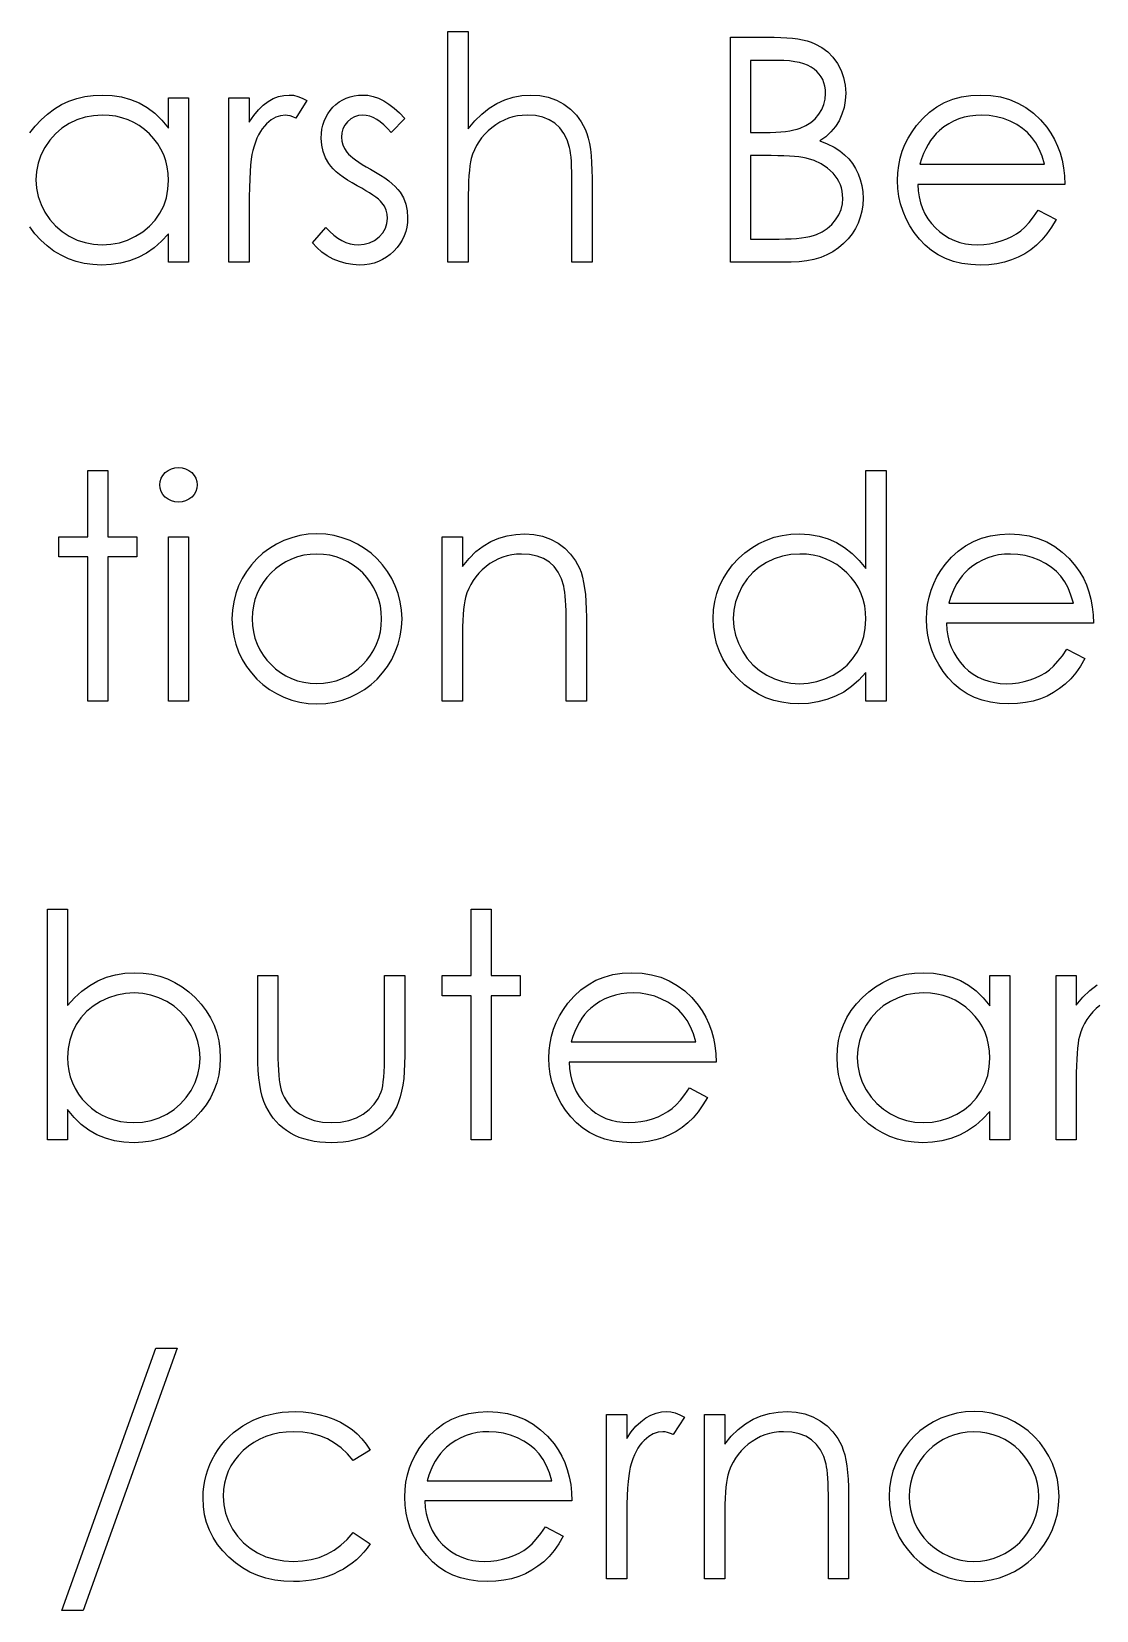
# Model space of a CAD drawing. Header units: millimetres. Extents: x -115 to 178, y -25 to 102.
# Drawn here: x -77.58 to -61, y 77.21 to 101.79 of the extents above; entities that cross this region are included whole.
import ezdxf

# ---------------------------------------------------------------- set-up
doc = ezdxf.new("R2010")
doc.units = ezdxf.units.MM

msp = doc.modelspace()

# ---------------------------------------------------------------- linework, layer by layer
at = {"color": 7, "linetype": 'Continuous', "flags": 128}
for points in [[(-71.098, 101.794), (-70.784, 101.794), (-70.784, 101.794), (-70.784, 100.278), (-70.784, 100.278), (-70.68, 100.403), (-70.571, 100.51), (-70.457, 100.601), (-70.338, 100.675), (-70.214, 100.732), (-70.084, 100.773), (-69.95, 100.798), (-69.811, 100.806), (-69.811, 100.806), (-69.669, 100.797), (-69.536, 100.771), (-69.411, 100.725), (-69.295, 100.662), (-69.189, 100.583), (-69.098, 100.493), (-69.023, 100.389), (-68.962, 100.274), (-68.936, 100.208), (-68.915, 100.134), (-68.896, 100.052), (-68.881, 99.961), (-68.87, 99.861), (-68.861, 99.753), (-68.856, 99.635), (-68.854, 99.51), (-68.854, 99.51), (-68.854, 98.204), (-68.854, 98.204), (-69.168, 98.204), (-69.168, 98.204), (-69.168, 99.407), (-69.168, 99.407), (-69.169, 99.511), (-69.17, 99.607), (-69.173, 99.693), (-69.177, 99.771), (-69.182, 99.839), (-69.189, 99.898), (-69.196, 99.948), (-69.205, 99.989), (-69.205, 99.989), (-69.243, 100.107), (-69.293, 100.209), (-69.356, 100.295), (-69.433, 100.366), (-69.522, 100.421), (-69.623, 100.461), (-69.738, 100.485), (-69.866, 100.492), (-69.866, 100.492), (-69.942, 100.489), (-70.015, 100.48), (-70.088, 100.465), (-70.157, 100.444), (-70.225, 100.416), (-70.29, 100.383), (-70.354, 100.343), (-70.416, 100.297), (-70.474, 100.247), (-70.526, 100.194), (-70.574, 100.138), (-70.617, 100.079), (-70.654, 100.018), (-70.686, 99.953), (-70.714, 99.885), (-70.735, 99.815), (-70.735, 99.815), (-70.747, 99.764), (-70.756, 99.703), (-70.765, 99.632), (-70.772, 99.551), (-70.777, 99.46), (-70.781, 99.359), (-70.783, 99.249), (-70.784, 99.129), (-70.784, 99.129), (-70.784, 98.204), (-70.784, 98.204), (-71.098, 98.204), (-71.098, 98.204), (-71.098, 101.794)], [(-66.7, 101.704), (-66.018, 101.704), (-66.018, 101.704), (-65.917, 101.702), (-65.823, 101.697), (-65.735, 101.69), (-65.653, 101.679), (-65.577, 101.665), (-65.506, 101.648), (-65.442, 101.627), (-65.384, 101.604), (-65.279, 101.547), (-65.185, 101.477), (-65.104, 101.393), (-65.034, 101.296), (-64.978, 101.19), (-64.938, 101.078), (-64.913, 100.96), (-64.906, 100.837), (-64.906, 100.837), (-64.912, 100.721), (-64.931, 100.611), (-64.964, 100.506), (-65.009, 100.406), (-65.066, 100.314), (-65.135, 100.231), (-65.217, 100.157), (-65.31, 100.092), (-65.31, 100.092), (-65.192, 100.044), (-65.087, 99.992), (-64.998, 99.936), (-64.923, 99.876), (-64.859, 99.811), (-64.802, 99.74), (-64.753, 99.661), (-64.712, 99.577), (-64.679, 99.488), (-64.655, 99.395), (-64.641, 99.298), (-64.636, 99.197), (-64.636, 99.197), (-64.641, 99.095), (-64.655, 98.997), (-64.679, 98.903), (-64.712, 98.813), (-64.755, 98.727), (-64.807, 98.644), (-64.869, 98.566), (-64.94, 98.492), (-65.019, 98.425), (-65.105, 98.366), (-65.197, 98.317), (-65.295, 98.276), (-65.4, 98.244), (-65.511, 98.222), (-65.629, 98.208), (-65.754, 98.204), (-65.754, 98.204), (-66.7, 98.204), (-66.7, 98.204), (-66.7, 101.704)], [(-66.386, 101.345), (-66.386, 100.223), (-66.386, 100.223), (-66.175, 100.223), (-66.175, 100.223), (-66.083, 100.224), (-65.996, 100.227), (-65.917, 100.233), (-65.842, 100.24), (-65.776, 100.25), (-65.715, 100.262), (-65.66, 100.275), (-65.612, 100.291), (-65.526, 100.33), (-65.45, 100.379), (-65.383, 100.437), (-65.326, 100.505), (-65.279, 100.58), (-65.246, 100.66), (-65.226, 100.743), (-65.22, 100.83), (-65.22, 100.83), (-65.222, 100.888), (-65.231, 100.944), (-65.245, 100.996), (-65.264, 101.045), (-65.289, 101.09), (-65.319, 101.132), (-65.356, 101.172), (-65.397, 101.207), (-65.445, 101.24), (-65.499, 101.268), (-65.559, 101.291), (-65.626, 101.31), (-65.7, 101.325), (-65.78, 101.336), (-65.867, 101.343), (-65.96, 101.345), (-65.96, 101.345), (-66.386, 101.345)], [(-77.607, 100.217), (-77.527, 100.321), (-77.435, 100.42), (-77.334, 100.51), (-77.227, 100.589), (-77.116, 100.656), (-77, 100.71), (-76.879, 100.752), (-76.752, 100.783), (-76.621, 100.8), (-76.485, 100.806), (-76.485, 100.806), (-76.329, 100.799), (-76.18, 100.776), (-76.039, 100.736), (-75.906, 100.682), (-75.781, 100.611), (-75.662, 100.522), (-75.553, 100.414), (-75.45, 100.288), (-75.45, 100.288), (-75.45, 100.761), (-75.45, 100.761), (-75.136, 100.761)], [(-74.508, 100.761), (-74.194, 100.761), (-74.194, 100.761), (-74.194, 100.385), (-74.194, 100.385), (-74.122, 100.489), (-74.049, 100.577), (-73.974, 100.649), (-73.897, 100.707), (-73.818, 100.75), (-73.736, 100.782), (-73.654, 100.8), (-73.57, 100.806), (-73.57, 100.806), (-73.505, 100.801), (-73.438, 100.785), (-73.368, 100.757), (-73.297, 100.719), (-73.297, 100.719), (-73.469, 100.447), (-73.469, 100.447), (-73.515, 100.466), (-73.557, 100.481), (-73.595, 100.489), (-73.63, 100.492), (-73.63, 100.492), (-73.705, 100.484), (-73.779, 100.459), (-73.851, 100.417), (-73.923, 100.358), (-73.957, 100.322), (-73.989, 100.281), (-74.019, 100.236), (-74.047, 100.187), (-74.073, 100.132), (-74.097, 100.073), (-74.118, 100.009), (-74.138, 99.941), (-74.138, 99.941), (-74.151, 99.88), (-74.162, 99.805), (-74.172, 99.716), (-74.18, 99.613), (-74.186, 99.497), (-74.191, 99.366), (-74.193, 99.222), (-74.194, 99.063), (-74.194, 99.063), (-74.194, 98.204), (-74.194, 98.204), (-74.508, 98.204), (-74.508, 98.204), (-74.508, 100.761)], [(-71.771, 100.442), (-71.984, 100.223), (-71.984, 100.223), (-72.04, 100.286), (-72.096, 100.341), (-72.152, 100.387), (-72.207, 100.425), (-72.262, 100.454), (-72.317, 100.475), (-72.372, 100.488), (-72.426, 100.492), (-72.426, 100.492), (-72.492, 100.486), (-72.553, 100.466), (-72.609, 100.434), (-72.661, 100.388), (-72.703, 100.335), (-72.734, 100.277), (-72.752, 100.215), (-72.758, 100.148), (-72.758, 100.148), (-72.753, 100.088), (-72.736, 100.03), (-72.709, 99.972), (-72.671, 99.916), (-72.671, 99.916), (-72.647, 99.887), (-72.616, 99.858), (-72.579, 99.826), (-72.537, 99.794), (-72.487, 99.76), (-72.433, 99.726), (-72.372, 99.689), (-72.306, 99.652), (-72.306, 99.652), (-72.225, 99.606), (-72.15, 99.56), (-72.082, 99.515), (-72.021, 99.47), (-71.967, 99.425), (-71.92, 99.381), (-71.879, 99.337), (-71.845, 99.293), (-71.845, 99.293), (-71.793, 99.203), (-71.756, 99.107), (-71.734, 99.005), (-71.726, 98.898), (-71.726, 98.898), (-71.73, 98.822), (-71.739, 98.749), (-71.756, 98.679), (-71.779, 98.613), (-71.81, 98.548), (-71.847, 98.487), (-71.89, 98.429), (-71.941, 98.373), (-71.996, 98.323), (-72.054, 98.28), (-72.116, 98.243), (-72.181, 98.213), (-72.25, 98.189), (-72.322, 98.172), (-72.397, 98.162), (-72.476, 98.159), (-72.476, 98.159), (-72.581, 98.165), (-72.684, 98.182), (-72.785, 98.211), (-72.884, 98.251), (-72.978, 98.301), (-73.062, 98.361), (-73.139, 98.429), (-73.207, 98.505), (-73.207, 98.505), (-72.999, 98.742), (-72.999, 98.742), (-72.938, 98.679), (-72.877, 98.624), (-72.815, 98.578), (-72.753, 98.54), (-72.689, 98.511), (-72.623, 98.49), (-72.558, 98.477), (-72.492, 98.473), (-72.492, 98.473), (-72.401, 98.481), (-72.318, 98.504), (-72.241, 98.542), (-72.172, 98.596), (-72.114, 98.66), (-72.073, 98.73), (-72.049, 98.804), (-72.04, 98.885), (-72.04, 98.885), (-72.046, 98.951), (-72.062, 99.014), (-72.089, 99.073), (-72.126, 99.129), (-72.126, 99.129), (-72.151, 99.155), (-72.182, 99.184), (-72.221, 99.215), (-72.266, 99.247), (-72.318, 99.281), (-72.377, 99.316), (-72.442, 99.353), (-72.514, 99.392), (-72.514, 99.392), (-72.592, 99.436), (-72.663, 99.481), (-72.728, 99.525), (-72.787, 99.568), (-72.839, 99.612), (-72.884, 99.655), (-72.923, 99.699), (-72.955, 99.741), (-72.955, 99.741), (-73.006, 99.83), (-73.043, 99.926), (-73.065, 100.027), (-73.072, 100.135), (-73.072, 100.135), (-73.069, 100.206), (-73.061, 100.274), (-73.046, 100.338), (-73.027, 100.4), (-73.001, 100.458), (-72.969, 100.513), (-72.932, 100.566), (-72.889, 100.615), (-72.842, 100.66), (-72.791, 100.698), (-72.738, 100.731), (-72.682, 100.759), (-72.622, 100.78), (-72.56, 100.794), (-72.494, 100.804), (-72.426, 100.806), (-72.426, 100.806), (-72.344, 100.801), (-72.263, 100.784), (-72.181, 100.755), (-72.099, 100.715), (-72.018, 100.664), (-71.936, 100.602), (-71.853, 100.528), (-71.771, 100.442)], [(-61.909, 99.011), (-61.63, 98.865), (-61.63, 98.865), (-61.699, 98.748), (-61.772, 98.643), (-61.851, 98.549), (-61.935, 98.467), (-62.024, 98.397), (-62.118, 98.335), (-62.218, 98.282), (-62.323, 98.237), (-62.435, 98.203), (-62.553, 98.179), (-62.679, 98.164), (-62.811, 98.159), (-62.811, 98.159), (-62.959, 98.165), (-63.097, 98.184), (-63.228, 98.216), (-63.35, 98.26), (-63.464, 98.317), (-63.57, 98.386), (-63.668, 98.468), (-63.757, 98.563), (-63.837, 98.665), (-63.906, 98.771), (-63.965, 98.88), (-64.012, 98.993), (-64.05, 99.109), (-64.077, 99.227), (-64.092, 99.35), (-64.098, 99.476), (-64.098, 99.476), (-64.093, 99.593), (-64.08, 99.708), (-64.056, 99.82), (-64.024, 99.929), (-63.983, 100.034), (-63.932, 100.135), (-63.872, 100.234), (-63.803, 100.33), (-63.803, 100.33), (-63.706, 100.441), (-63.601, 100.539), (-63.488, 100.62), (-63.367, 100.687), (-63.238, 100.739), (-63.101, 100.777), (-62.956, 100.799), (-62.804, 100.806), (-62.804, 100.806), (-62.647, 100.799), (-62.497, 100.775), (-62.356, 100.736), (-62.224, 100.681), (-62.099, 100.61), (-61.983, 100.523), (-61.874, 100.421), (-61.774, 100.303), (-61.774, 100.303), (-61.709, 100.211), (-61.654, 100.114), (-61.606, 100.011), (-61.568, 99.903), (-61.537, 99.79), (-61.514, 99.671), (-61.501, 99.546), (-61.495, 99.415), (-61.495, 99.415), (-63.784, 99.415), (-63.784, 99.415), (-63.777, 99.314), (-63.763, 99.218), (-63.741, 99.126), (-63.71, 99.039), (-63.672, 98.957), (-63.626, 98.879), (-63.571, 98.806), (-63.509, 98.737), (-63.44, 98.676), (-63.368, 98.622), (-63.292, 98.576), (-63.211, 98.539), (-63.127, 98.51), (-63.038, 98.49), (-62.947, 98.477), (-62.851, 98.473), (-62.851, 98.473), (-62.757, 98.477), (-62.665, 98.488), (-62.574, 98.507), (-62.484, 98.533), (-62.398, 98.565), (-62.318, 98.603), (-62.246, 98.645), (-62.18, 98.692), (-62.116, 98.749), (-62.05, 98.821), (-61.98, 98.908), (-61.909, 99.011)], [(-75.136, 100.761), (-75.136, 98.204), (-75.136, 98.204), (-75.45, 98.204), (-75.45, 98.204), (-75.45, 98.646), (-75.45, 98.646), (-75.559, 98.528), (-75.673, 98.427), (-75.795, 98.343), (-75.923, 98.276), (-76.057, 98.225), (-76.196, 98.188), (-76.343, 98.166), (-76.495, 98.159), (-76.495, 98.159), (-76.63, 98.165), (-76.761, 98.183), (-76.886, 98.214), (-77.007, 98.256), (-77.122, 98.31), (-77.233, 98.377), (-77.338, 98.456), (-77.438, 98.547), (-77.53, 98.646), (-77.609, 98.751)], [(-76.481, 100.492), (-76.618, 100.484), (-76.75, 100.459), (-76.877, 100.418), (-76.998, 100.36), (-77.11, 100.288), (-77.21, 100.202), (-77.299, 100.103), (-77.375, 99.99), (-77.436, 99.87), (-77.479, 99.745), (-77.506, 99.617), (-77.515, 99.486), (-77.515, 99.486), (-77.505, 99.356), (-77.479, 99.228), (-77.435, 99.103), (-77.374, 98.981), (-77.296, 98.868), (-77.208, 98.768), (-77.107, 98.681), (-76.994, 98.607), (-76.873, 98.548), (-76.747, 98.507), (-76.618, 98.481), (-76.484, 98.473), (-76.484, 98.473), (-76.348, 98.481), (-76.215, 98.506), (-76.087, 98.547), (-75.962, 98.606), (-75.847, 98.678), (-75.744, 98.762), (-75.657, 98.858), (-75.584, 98.965), (-75.525, 99.082), (-75.483, 99.207), (-75.459, 99.338), (-75.45, 99.477), (-75.45, 99.477), (-75.455, 99.583), (-75.469, 99.685), (-75.492, 99.782), (-75.525, 99.875), (-75.567, 99.963), (-75.618, 100.047), (-75.678, 100.126), (-75.748, 100.201), (-75.825, 100.269), (-75.905, 100.329), (-75.991, 100.379), (-76.08, 100.419), (-76.174, 100.452), (-76.272, 100.474), (-76.375, 100.488), (-76.481, 100.492)], [(-61.809, 99.729), (-61.847, 99.854), (-61.892, 99.964), (-61.945, 100.062), (-62.005, 100.146), (-62.074, 100.22), (-62.154, 100.287), (-62.243, 100.346), (-62.344, 100.397), (-62.45, 100.439), (-62.56, 100.468), (-62.672, 100.487), (-62.787, 100.492), (-62.787, 100.492), (-62.881, 100.489), (-62.973, 100.478), (-63.06, 100.459), (-63.144, 100.433), (-63.225, 100.398), (-63.302, 100.358), (-63.376, 100.309), (-63.447, 100.252), (-63.447, 100.252), (-63.496, 100.206), (-63.541, 100.154), (-63.584, 100.098), (-63.623, 100.035), (-63.66, 99.966), (-63.693, 99.893), (-63.723, 99.814), (-63.751, 99.729), (-63.751, 99.729), (-61.809, 99.729)], [(-66.386, 99.864), (-66.386, 98.563), (-66.386, 98.563), (-65.939, 98.563), (-65.939, 98.563), (-65.843, 98.564), (-65.754, 98.567), (-65.672, 98.573), (-65.595, 98.581), (-65.527, 98.591), (-65.464, 98.603), (-65.408, 98.618), (-65.358, 98.635), (-65.271, 98.676), (-65.192, 98.728), (-65.123, 98.79), (-65.063, 98.862), (-65.014, 98.941), (-64.978, 99.023), (-64.957, 99.109), (-64.95, 99.197), (-64.95, 99.197), (-64.953, 99.253), (-64.96, 99.307), (-64.972, 99.359), (-64.988, 99.409), (-65.01, 99.457), (-65.037, 99.504), (-65.068, 99.549), (-65.103, 99.591), (-65.187, 99.669), (-65.285, 99.734), (-65.397, 99.785), (-65.523, 99.823), (-65.523, 99.823), (-65.574, 99.833), (-65.635, 99.841), (-65.703, 99.848), (-65.781, 99.854), (-65.867, 99.858), (-65.962, 99.861), (-66.066, 99.863), (-66.178, 99.864), (-66.178, 99.864), (-66.386, 99.864)], [(-76.707, 94.96), (-76.393, 94.96), (-76.393, 94.96), (-76.393, 93.928), (-76.393, 93.928), (-75.944, 93.928), (-75.944, 93.928), (-75.944, 93.614), (-75.944, 93.614), (-76.393, 93.614), (-76.393, 93.614), (-76.393, 91.37), (-76.393, 91.37), (-76.707, 91.37), (-76.707, 91.37), (-76.707, 93.614), (-76.707, 93.614), (-77.156, 93.614), (-77.156, 93.614), (-77.156, 93.928), (-77.156, 93.928), (-76.707, 93.928), (-76.707, 93.928), (-76.707, 94.96)], [(-75.295, 95.005), (-75.237, 95), (-75.183, 94.985), (-75.133, 94.96), (-75.088, 94.926), (-75.05, 94.884), (-75.023, 94.838), (-75.007, 94.788), (-75.002, 94.734), (-75.002, 94.734), (-75.007, 94.682), (-75.023, 94.633), (-75.05, 94.587), (-75.088, 94.546), (-75.133, 94.511), (-75.183, 94.486), (-75.237, 94.472), (-75.295, 94.467), (-75.295, 94.467), (-75.352, 94.472), (-75.405, 94.486), (-75.455, 94.511), (-75.5, 94.546), (-75.537, 94.587), (-75.563, 94.633), (-75.579, 94.682), (-75.585, 94.734), (-75.585, 94.734), (-75.579, 94.788), (-75.563, 94.838), (-75.537, 94.884), (-75.5, 94.926), (-75.455, 94.96), (-75.405, 94.985), (-75.352, 95), (-75.295, 95.005)], [(-64.277, 94.96), (-64.277, 91.37), (-64.277, 91.37), (-64.591, 91.37), (-64.591, 91.37), (-64.591, 91.813), (-64.591, 91.813), (-64.7, 91.695), (-64.814, 91.594), (-64.936, 91.51), (-65.064, 91.443), (-65.198, 91.392), (-65.337, 91.355), (-65.484, 91.333), (-65.636, 91.326), (-65.636, 91.326), (-65.771, 91.332), (-65.902, 91.35), (-66.027, 91.38), (-66.148, 91.422), (-66.263, 91.477), (-66.374, 91.544), (-66.479, 91.622), (-66.579, 91.713), (-66.671, 91.813), (-66.75, 91.917), (-66.817, 92.027), (-66.872, 92.143), (-66.915, 92.264), (-66.945, 92.389), (-66.963, 92.52), (-66.97, 92.656), (-66.97, 92.656), (-66.963, 92.79), (-66.945, 92.919), (-66.914, 93.042), (-66.871, 93.161), (-66.815, 93.275), (-66.748, 93.383), (-66.668, 93.488), (-66.576, 93.587), (-66.475, 93.677), (-66.368, 93.756), (-66.257, 93.822), (-66.141, 93.876), (-66.02, 93.919), (-65.893, 93.949), (-65.762, 93.967), (-65.626, 93.973), (-65.626, 93.973), (-65.47, 93.965), (-65.321, 93.939), (-65.18, 93.897), (-65.047, 93.838), (-64.922, 93.762), (-64.803, 93.669), (-64.694, 93.559), (-64.591, 93.433), (-64.591, 93.433), (-64.591, 94.96), (-64.591, 94.96), (-64.277, 94.96)], [(-75.45, 93.928), (-75.136, 93.928), (-75.136, 93.928), (-75.136, 91.37), (-75.136, 91.37), (-75.45, 91.37), (-75.45, 91.37), (-75.45, 93.928)], [(-71.188, 93.928), (-70.873, 93.928), (-70.873, 93.928), (-70.873, 93.467), (-70.873, 93.467), (-70.77, 93.59), (-70.662, 93.696), (-70.549, 93.783), (-70.43, 93.852), (-70.306, 93.905), (-70.176, 93.943), (-70.041, 93.965), (-69.9, 93.973), (-69.9, 93.973), (-69.759, 93.964), (-69.626, 93.937), (-69.501, 93.892), (-69.384, 93.829), (-69.279, 93.75), (-69.188, 93.659), (-69.112, 93.555), (-69.051, 93.439), (-69.026, 93.374), (-69.004, 93.299), (-68.986, 93.217), (-68.971, 93.126), (-68.959, 93.027), (-68.951, 92.919), (-68.945, 92.801), (-68.944, 92.677), (-68.944, 92.677), (-68.944, 91.37), (-68.944, 91.37), (-69.258, 91.37), (-69.258, 91.37), (-69.258, 92.574), (-69.258, 92.574), (-69.259, 92.678), (-69.26, 92.773), (-69.263, 92.86), (-69.267, 92.937), (-69.273, 93.005), (-69.279, 93.064), (-69.287, 93.115), (-69.295, 93.156), (-69.295, 93.156), (-69.331, 93.273), (-69.381, 93.376), (-69.444, 93.462), (-69.52, 93.533), (-69.61, 93.588), (-69.712, 93.627), (-69.827, 93.651), (-69.955, 93.659), (-69.955, 93.659), (-70.031, 93.656), (-70.104, 93.647), (-70.177, 93.632), (-70.246, 93.611), (-70.314, 93.583), (-70.38, 93.55), (-70.444, 93.51), (-70.505, 93.464), (-70.564, 93.414), (-70.616, 93.361), (-70.664, 93.305), (-70.707, 93.246), (-70.744, 93.184), (-70.776, 93.12), (-70.803, 93.052), (-70.825, 92.982), (-70.825, 92.982), (-70.836, 92.93), (-70.846, 92.868), (-70.855, 92.797), (-70.862, 92.716), (-70.866, 92.625), (-70.871, 92.525), (-70.873, 92.415), (-70.873, 92.295), (-70.873, 92.295), (-70.873, 91.37), (-70.873, 91.37), (-71.188, 91.37), (-71.188, 91.37), (-71.188, 93.928)], [(-61.46, 92.178), (-61.181, 92.032), (-61.181, 92.032), (-61.25, 91.915), (-61.324, 91.809), (-61.402, 91.715), (-61.486, 91.634), (-61.575, 91.563), (-61.669, 91.502), (-61.769, 91.448), (-61.875, 91.404), (-61.986, 91.37), (-62.105, 91.345), (-62.23, 91.331), (-62.363, 91.326), (-62.363, 91.326), (-62.51, 91.332), (-62.649, 91.351), (-62.779, 91.382), (-62.902, 91.427), (-63.015, 91.483), (-63.121, 91.553), (-63.219, 91.635), (-63.308, 91.729), (-63.388, 91.832), (-63.458, 91.938), (-63.516, 92.047), (-63.564, 92.16), (-63.601, 92.276), (-63.628, 92.394), (-63.644, 92.517), (-63.649, 92.642), (-63.649, 92.642), (-63.644, 92.76), (-63.631, 92.875), (-63.608, 92.987), (-63.576, 93.095), (-63.534, 93.2), (-63.484, 93.302), (-63.423, 93.401), (-63.355, 93.496), (-63.355, 93.496), (-63.257, 93.608), (-63.152, 93.705), (-63.039, 93.787), (-62.918, 93.854), (-62.789, 93.906), (-62.652, 93.944), (-62.508, 93.965), (-62.355, 93.973), (-62.355, 93.973), (-62.198, 93.965), (-62.048, 93.941), (-61.908, 93.902), (-61.775, 93.848), (-61.65, 93.777), (-61.534, 93.69), (-61.425, 93.587), (-61.325, 93.47), (-61.325, 93.47), (-61.26, 93.378), (-61.205, 93.281), (-61.157, 93.178), (-61.119, 93.07), (-61.088, 92.956), (-61.066, 92.837), (-61.052, 92.712), (-61.047, 92.582), (-61.047, 92.582), (-63.335, 92.582), (-63.335, 92.582), (-63.329, 92.481), (-63.315, 92.384), (-63.292, 92.292), (-63.261, 92.206), (-63.224, 92.123), (-63.177, 92.046), (-63.123, 91.973), (-63.06, 91.904), (-62.991, 91.842), (-62.919, 91.788), (-62.843, 91.743), (-62.762, 91.706), (-62.678, 91.677), (-62.59, 91.657), (-62.498, 91.644), (-62.402, 91.64), (-62.402, 91.64), (-62.308, 91.643), (-62.216, 91.654), (-62.125, 91.673), (-62.035, 91.699), (-61.949, 91.732), (-61.87, 91.769), (-61.797, 91.811), (-61.732, 91.858), (-61.668, 91.915), (-61.601, 91.988), (-61.532, 92.075), (-61.46, 92.178)], [(-65.622, 93.659), (-65.76, 93.651), (-65.891, 93.626), (-66.018, 93.585), (-66.139, 93.527), (-66.251, 93.455), (-66.351, 93.369), (-66.44, 93.27), (-66.516, 93.157), (-66.577, 93.036), (-66.62, 92.912), (-66.647, 92.784), (-66.656, 92.653), (-66.656, 92.653), (-66.646, 92.522), (-66.62, 92.395), (-66.576, 92.27), (-66.515, 92.148), (-66.438, 92.034), (-66.349, 91.934), (-66.248, 91.847), (-66.135, 91.774), (-66.014, 91.715), (-65.889, 91.673), (-65.759, 91.648), (-65.625, 91.64), (-65.625, 91.64), (-65.489, 91.648), (-65.356, 91.673), (-65.228, 91.714), (-65.103, 91.772), (-64.988, 91.844), (-64.885, 91.929), (-64.798, 92.025), (-64.725, 92.132), (-64.666, 92.249), (-64.624, 92.374), (-64.6, 92.505), (-64.591, 92.644), (-64.591, 92.644), (-64.596, 92.75), (-64.61, 92.851), (-64.634, 92.949), (-64.666, 93.041), (-64.708, 93.13), (-64.759, 93.214), (-64.819, 93.293), (-64.889, 93.368), (-64.966, 93.436), (-65.046, 93.496), (-65.132, 93.545), (-65.221, 93.586), (-65.315, 93.618), (-65.413, 93.641), (-65.516, 93.655), (-65.622, 93.659)], [(-61.361, 92.896), (-61.398, 93.02), (-61.443, 93.131), (-61.496, 93.228), (-61.556, 93.313), (-61.625, 93.387), (-61.705, 93.454), (-61.795, 93.512), (-61.895, 93.564), (-62.002, 93.606), (-62.112, 93.635), (-62.224, 93.653), (-62.339, 93.659), (-62.339, 93.659), (-62.433, 93.655), (-62.524, 93.644), (-62.611, 93.625), (-62.695, 93.599), (-62.776, 93.565), (-62.853, 93.524), (-62.927, 93.475), (-62.998, 93.419), (-62.998, 93.419), (-63.047, 93.373), (-63.092, 93.321), (-63.135, 93.264), (-63.174, 93.202), (-63.211, 93.133), (-63.245, 93.059), (-63.275, 92.981), (-63.302, 92.896), (-63.302, 92.896), (-61.361, 92.896)], [(-77.335, 84.537), (-77.335, 88.127), (-77.335, 88.127), (-77.021, 88.127), (-77.021, 88.127), (-77.021, 86.631), (-77.021, 86.631), (-76.912, 86.751), (-76.798, 86.854), (-76.677, 86.941), (-76.55, 87.013), (-76.416, 87.068), (-76.276, 87.108), (-76.13, 87.132), (-75.978, 87.14), (-75.978, 87.14), (-75.842, 87.133), (-75.711, 87.115), (-75.586, 87.085), (-75.465, 87.043), (-75.35, 86.988), (-75.239, 86.922), (-75.134, 86.843), (-75.034, 86.752), (-74.942, 86.652), (-74.863, 86.548), (-74.796, 86.438), (-74.74, 86.323), (-74.697, 86.203), (-74.667, 86.077), (-74.649, 85.947), (-74.643, 85.811), (-74.643, 85.811), (-74.649, 85.677), (-74.667, 85.548), (-74.698, 85.424), (-74.742, 85.305), (-74.797, 85.191), (-74.865, 85.082), (-74.945, 84.977), (-75.037, 84.879), (-75.138, 84.788), (-75.245, 84.71), (-75.356, 84.643), (-75.472, 84.589), (-75.593, 84.546), (-75.72, 84.516), (-75.851, 84.499), (-75.987, 84.492), (-75.987, 84.492), (-76.143, 84.5), (-76.291, 84.523), (-76.431, 84.562), (-76.565, 84.616), (-76.69, 84.688), (-76.808, 84.777), (-76.918, 84.885), (-77.021, 85.01), (-77.021, 85.01), (-77.021, 84.537), (-77.021, 84.537), (-77.335, 84.537)], [(-70.739, 88.127), (-70.425, 88.127), (-70.425, 88.127), (-70.425, 87.095), (-70.425, 87.095), (-69.976, 87.095), (-69.976, 87.095), (-69.976, 86.781), (-69.976, 86.781), (-70.425, 86.781), (-70.425, 86.781), (-70.425, 84.537), (-70.425, 84.537), (-70.739, 84.537), (-70.739, 84.537), (-70.739, 86.781), (-70.739, 86.781), (-71.188, 86.781), (-71.188, 86.781), (-71.188, 87.095), (-71.188, 87.095), (-70.739, 87.095), (-70.739, 87.095), (-70.739, 88.127)], [(-74.059, 87.095), (-73.745, 87.095), (-73.745, 87.095), (-73.745, 85.909), (-73.745, 85.909), (-73.745, 85.804), (-73.742, 85.709), (-73.738, 85.621), (-73.733, 85.542), (-73.726, 85.472), (-73.717, 85.409), (-73.707, 85.356), (-73.696, 85.31), (-73.696, 85.31), (-73.674, 85.254), (-73.65, 85.2), (-73.62, 85.149), (-73.588, 85.102), (-73.55, 85.057), (-73.508, 85.015), (-73.462, 84.977), (-73.412, 84.942), (-73.301, 84.883), (-73.181, 84.84), (-73.05, 84.815), (-72.91, 84.806), (-72.91, 84.806), (-72.77, 84.815), (-72.641, 84.839), (-72.523, 84.881), (-72.417, 84.938), (-72.323, 85.009), (-72.246, 85.091), (-72.183, 85.183), (-72.137, 85.285), (-72.137, 85.285), (-72.125, 85.327), (-72.114, 85.379), (-72.105, 85.442), (-72.098, 85.514), (-72.092, 85.598), (-72.089, 85.691), (-72.086, 85.795), (-72.085, 85.909), (-72.085, 85.909), (-72.085, 87.095), (-72.085, 87.095), (-71.771, 87.095), (-71.771, 87.095), (-71.771, 85.85), (-71.771, 85.85), (-71.773, 85.723), (-71.779, 85.604), (-71.788, 85.492), (-71.802, 85.39), (-71.82, 85.294), (-71.842, 85.208), (-71.868, 85.13), (-71.897, 85.059), (-71.931, 84.994), (-71.968, 84.933), (-72.01, 84.876), (-72.055, 84.822), (-72.105, 84.771), (-72.158, 84.725), (-72.215, 84.682), (-72.277, 84.642), (-72.342, 84.607), (-72.412, 84.576), (-72.485, 84.551), (-72.563, 84.53), (-72.645, 84.513), (-72.73, 84.501), (-72.819, 84.494), (-72.913, 84.492), (-72.913, 84.492), (-73.006, 84.494), (-73.096, 84.501), (-73.182, 84.513), (-73.264, 84.53), (-73.341, 84.551), (-73.415, 84.576), (-73.485, 84.607), (-73.551, 84.642), (-73.613, 84.682), (-73.671, 84.725), (-73.725, 84.772), (-73.775, 84.822), (-73.82, 84.877), (-73.862, 84.935), (-73.9, 84.997), (-73.933, 85.062), (-73.963, 85.134), (-73.989, 85.214), (-74.01, 85.303), (-74.028, 85.4), (-74.042, 85.505), (-74.052, 85.619), (-74.057, 85.742), (-74.059, 85.873), (-74.059, 85.873), (-74.059, 87.095)], [(-67.338, 85.345), (-67.059, 85.198), (-67.059, 85.198), (-67.128, 85.081), (-67.202, 84.976), (-67.28, 84.882), (-67.364, 84.801), (-67.453, 84.73), (-67.547, 84.668), (-67.648, 84.615), (-67.753, 84.571), (-67.864, 84.536), (-67.983, 84.512), (-68.108, 84.497), (-68.241, 84.492), (-68.241, 84.492), (-68.388, 84.499), (-68.527, 84.518), (-68.657, 84.549), (-68.78, 84.593), (-68.894, 84.65), (-68.999, 84.719), (-69.098, 84.801), (-69.187, 84.896), (-69.267, 84.998), (-69.336, 85.104), (-69.394, 85.214), (-69.442, 85.327), (-69.48, 85.442), (-69.506, 85.561), (-69.522, 85.683), (-69.527, 85.809), (-69.527, 85.809), (-69.522, 85.927), (-69.509, 86.042), (-69.486, 86.153), (-69.454, 86.262), (-69.412, 86.367), (-69.362, 86.469), (-69.302, 86.568), (-69.233, 86.663), (-69.233, 86.663), (-69.135, 86.774), (-69.03, 86.872), (-68.917, 86.953), (-68.796, 87.021), (-68.667, 87.072), (-68.53, 87.11), (-68.386, 87.132), (-68.233, 87.14), (-68.233, 87.14), (-68.076, 87.132), (-67.927, 87.108), (-67.786, 87.069), (-67.653, 87.014), (-67.528, 86.943), (-67.412, 86.856), (-67.303, 86.754), (-67.203, 86.636), (-67.203, 86.636), (-67.139, 86.544), (-67.083, 86.448), (-67.036, 86.345), (-66.997, 86.237), (-66.966, 86.123), (-66.944, 86.004), (-66.93, 85.879), (-66.925, 85.749), (-66.925, 85.749), (-69.213, 85.749), (-69.213, 85.749), (-69.207, 85.648), (-69.193, 85.551), (-69.17, 85.459), (-69.14, 85.372), (-69.102, 85.29), (-69.055, 85.212), (-69.001, 85.139), (-68.938, 85.071), (-68.87, 85.009), (-68.797, 84.955), (-68.721, 84.909), (-68.64, 84.872), (-68.556, 84.844), (-68.468, 84.823), (-68.376, 84.811), (-68.28, 84.806), (-68.28, 84.806), (-68.186, 84.81), (-68.094, 84.821), (-68.003, 84.84), (-67.913, 84.866), (-67.827, 84.898), (-67.748, 84.936), (-67.676, 84.978), (-67.61, 85.025), (-67.546, 85.082), (-67.479, 85.155), (-67.41, 85.242), (-67.338, 85.345)], [(-62.348, 87.095), (-62.348, 84.537), (-62.348, 84.537), (-62.662, 84.537), (-62.662, 84.537), (-62.662, 84.98), (-62.662, 84.98), (-62.771, 84.862), (-62.885, 84.761), (-63.007, 84.677), (-63.135, 84.609), (-63.268, 84.558), (-63.408, 84.522), (-63.554, 84.499), (-63.707, 84.492), (-63.707, 84.492), (-63.842, 84.499), (-63.972, 84.517), (-64.098, 84.547), (-64.218, 84.589), (-64.333, 84.644), (-64.444, 84.71), (-64.549, 84.789), (-64.65, 84.88), (-64.741, 84.98), (-64.821, 85.084), (-64.887, 85.194), (-64.943, 85.31), (-64.985, 85.43), (-65.016, 85.556), (-65.034, 85.687), (-65.04, 85.823), (-65.04, 85.823), (-65.034, 85.956), (-65.016, 86.085), (-64.985, 86.209), (-64.941, 86.328), (-64.886, 86.441), (-64.819, 86.55), (-64.739, 86.655), (-64.646, 86.753), (-64.545, 86.844), (-64.439, 86.922), (-64.328, 86.989), (-64.211, 87.043), (-64.09, 87.086), (-63.964, 87.116), (-63.833, 87.133), (-63.697, 87.14), (-63.697, 87.14), (-63.54, 87.132), (-63.392, 87.109), (-63.251, 87.07), (-63.118, 87.016), (-62.992, 86.945), (-62.874, 86.855), (-62.764, 86.748), (-62.662, 86.622), (-62.662, 86.622), (-62.662, 87.095), (-62.662, 87.095), (-62.348, 87.095)], [(-61.63, 87.095), (-61.316, 87.095), (-61.316, 87.095), (-61.316, 86.633), (-61.316, 86.633), (-61.213, 86.757), (-61.105, 86.863), (-60.991, 86.95)], [(-60.948, 86.631), (-61.006, 86.58), (-61.058, 86.528), (-61.106, 86.472), (-61.149, 86.413), (-61.186, 86.351), (-61.218, 86.286), (-61.246, 86.218), (-61.267, 86.148), (-61.267, 86.148), (-61.279, 86.096), (-61.288, 86.035), (-61.297, 85.964), (-61.304, 85.883), (-61.309, 85.792), (-61.313, 85.692), (-61.315, 85.582), (-61.316, 85.462), (-61.316, 85.462), (-61.316, 84.537), (-61.316, 84.537), (-61.63, 84.537), (-61.63, 84.537), (-61.63, 87.095)], [(-75.99, 84.806), (-75.853, 84.815), (-75.721, 84.839), (-75.595, 84.881), (-75.474, 84.938), (-75.361, 85.01), (-75.261, 85.097), (-75.173, 85.195), (-75.097, 85.308), (-75.035, 85.428), (-74.992, 85.553), (-74.965, 85.68), (-74.957, 85.811), (-74.957, 85.811), (-74.966, 85.942), (-74.992, 86.07), (-75.037, 86.195), (-75.098, 86.317), (-75.175, 86.431), (-75.263, 86.531), (-75.364, 86.618), (-75.477, 86.692), (-75.598, 86.751), (-75.723, 86.792), (-75.852, 86.817), (-75.985, 86.826), (-75.985, 86.826), (-76.121, 86.817), (-76.253, 86.792), (-76.382, 86.751), (-76.508, 86.692), (-76.624, 86.619), (-76.726, 86.535), (-76.815, 86.439), (-76.888, 86.331), (-76.947, 86.214), (-76.988, 86.09), (-77.013, 85.959), (-77.021, 85.821), (-77.021, 85.821), (-77.016, 85.715), (-77.002, 85.613), (-76.979, 85.516), (-76.947, 85.423), (-76.905, 85.335), (-76.853, 85.251), (-76.793, 85.172), (-76.724, 85.097), (-76.647, 85.029), (-76.566, 84.97), (-76.481, 84.92), (-76.391, 84.879), (-76.297, 84.847), (-76.199, 84.825), (-76.097, 84.811), (-75.99, 84.806)], [(-67.239, 86.063), (-67.276, 86.187), (-67.322, 86.298), (-67.374, 86.395), (-67.434, 86.479), (-67.503, 86.554), (-67.583, 86.62), (-67.673, 86.679), (-67.773, 86.73), (-67.88, 86.772), (-67.99, 86.802), (-68.102, 86.82), (-68.217, 86.826), (-68.217, 86.826), (-68.311, 86.822), (-68.402, 86.811), (-68.49, 86.792), (-68.573, 86.766), (-68.654, 86.732), (-68.732, 86.691), (-68.805, 86.642), (-68.876, 86.586), (-68.876, 86.586), (-68.925, 86.54), (-68.971, 86.488), (-69.013, 86.431), (-69.053, 86.368), (-69.089, 86.3), (-69.123, 86.226), (-69.153, 86.148), (-69.18, 86.063), (-69.18, 86.063), (-67.239, 86.063)], [(-63.693, 86.826), (-63.83, 86.817), (-63.962, 86.793), (-64.088, 86.751), (-64.209, 86.694), (-64.322, 86.622), (-64.422, 86.535), (-64.51, 86.436), (-64.587, 86.324), (-64.648, 86.203), (-64.691, 86.078), (-64.718, 85.951), (-64.726, 85.819), (-64.726, 85.819), (-64.717, 85.689), (-64.691, 85.561), (-64.647, 85.437), (-64.585, 85.315), (-64.508, 85.201), (-64.42, 85.101), (-64.319, 85.014), (-64.206, 84.94), (-64.085, 84.881), (-63.959, 84.84), (-63.829, 84.815), (-63.695, 84.806), (-63.695, 84.806), (-63.559, 84.815), (-63.427, 84.839), (-63.299, 84.881), (-63.174, 84.939), (-63.058, 85.011), (-62.956, 85.095), (-62.869, 85.191), (-62.795, 85.299), (-62.737, 85.416), (-62.695, 85.54), (-62.67, 85.672), (-62.662, 85.81), (-62.662, 85.81), (-62.667, 85.916), (-62.681, 86.018), (-62.704, 86.115), (-62.736, 86.208), (-62.778, 86.296), (-62.83, 86.38), (-62.89, 86.46), (-62.96, 86.535), (-63.036, 86.603), (-63.117, 86.662), (-63.203, 86.712), (-63.292, 86.753), (-63.386, 86.785), (-63.484, 86.807), (-63.586, 86.821), (-63.693, 86.826)], [(-75.316, 81.294), (-76.78, 77.21), (-76.78, 77.21), (-77.111, 77.21), (-77.111, 77.21), (-75.647, 81.294), (-75.647, 81.294), (-75.316, 81.294)], [(-72.309, 79.707), (-72.572, 79.544), (-72.572, 79.544), (-72.661, 79.649), (-72.759, 79.74), (-72.863, 79.817), (-72.975, 79.88), (-73.096, 79.929), (-73.224, 79.964), (-73.36, 79.985), (-73.503, 79.992), (-73.503, 79.992), (-73.618, 79.987), (-73.729, 79.974), (-73.834, 79.951), (-73.935, 79.919), (-74.03, 79.878), (-74.12, 79.827), (-74.206, 79.769), (-74.287, 79.7), (-74.359, 79.625), (-74.423, 79.546), (-74.477, 79.463), (-74.52, 79.376), (-74.554, 79.286), (-74.578, 79.191), (-74.593, 79.092), (-74.598, 78.99), (-74.598, 78.99), (-74.589, 78.856), (-74.562, 78.726), (-74.517, 78.6), (-74.455, 78.478), (-74.376, 78.365), (-74.284, 78.265), (-74.18, 78.178), (-74.062, 78.106), (-73.932, 78.047), (-73.796, 78.006), (-73.653, 77.981), (-73.501, 77.973), (-73.501, 77.973), (-73.362, 77.98), (-73.23, 78.001), (-73.104, 78.036), (-72.985, 78.085), (-72.872, 78.148), (-72.766, 78.225), (-72.666, 78.317), (-72.572, 78.422), (-72.572, 78.422), (-72.309, 78.249), (-72.309, 78.249), (-72.357, 78.181), (-72.409, 78.117), (-72.465, 78.056), (-72.525, 78), (-72.588, 77.948), (-72.656, 77.899), (-72.727, 77.855), (-72.802, 77.814), (-72.881, 77.777), (-72.962, 77.746), (-73.046, 77.719), (-73.133, 77.697), (-73.222, 77.681), (-73.314, 77.669), (-73.409, 77.661), (-73.506, 77.659), (-73.506, 77.659), (-73.655, 77.665), (-73.796, 77.683), (-73.932, 77.712), (-74.061, 77.754), (-74.183, 77.807), (-74.3, 77.872), (-74.409, 77.949), (-74.512, 78.038), (-74.606, 78.136), (-74.687, 78.239), (-74.756, 78.346), (-74.812, 78.459), (-74.856, 78.577), (-74.887, 78.7), (-74.906, 78.828), (-74.912, 78.962), (-74.912, 78.962), (-74.909, 79.052), (-74.9, 79.141), (-74.886, 79.229), (-74.865, 79.314), (-74.839, 79.398), (-74.807, 79.481), (-74.769, 79.562), (-74.725, 79.641), (-74.676, 79.717), (-74.623, 79.789), (-74.566, 79.857), (-74.503, 79.92), (-74.437, 79.979), (-74.366, 80.034), (-74.291, 80.084), (-74.212, 80.13), (-74.129, 80.172), (-74.043, 80.208), (-73.956, 80.238), (-73.865, 80.262), (-73.773, 80.282), (-73.678, 80.295), (-73.581, 80.304), (-73.48, 80.306), (-73.48, 80.306), (-73.355, 80.301), (-73.231, 80.287), (-73.109, 80.263), (-72.99, 80.229), (-72.877, 80.186), (-72.771, 80.139), (-72.676, 80.085), (-72.589, 80.025), (-72.51, 79.959), (-72.437, 79.884), (-72.37, 79.799), (-72.309, 79.707)], [(-69.582, 78.511), (-69.303, 78.365), (-69.303, 78.365), (-69.372, 78.248), (-69.445, 78.143), (-69.524, 78.049), (-69.608, 77.967), (-69.697, 77.897), (-69.791, 77.835), (-69.891, 77.782), (-69.996, 77.737), (-70.108, 77.703), (-70.226, 77.679), (-70.352, 77.664), (-70.484, 77.659), (-70.484, 77.659), (-70.632, 77.665), (-70.77, 77.684), (-70.901, 77.716), (-71.024, 77.76), (-71.137, 77.817), (-71.243, 77.886), (-71.341, 77.968), (-71.43, 78.063), (-71.51, 78.165), (-71.58, 78.271), (-71.638, 78.38), (-71.685, 78.493), (-71.723, 78.609), (-71.75, 78.727), (-71.765, 78.85), (-71.771, 78.976), (-71.771, 78.976), (-71.766, 79.093), (-71.753, 79.208), (-71.73, 79.32), (-71.697, 79.429), (-71.656, 79.534), (-71.605, 79.635), (-71.545, 79.734), (-71.476, 79.83), (-71.476, 79.83), (-71.379, 79.941), (-71.274, 80.039), (-71.161, 80.12), (-71.04, 80.187), (-70.911, 80.239), (-70.774, 80.277), (-70.63, 80.299), (-70.477, 80.306), (-70.477, 80.306), (-70.32, 80.299), (-70.17, 80.275), (-70.029, 80.236), (-69.897, 80.181), (-69.772, 80.11), (-69.656, 80.023), (-69.547, 79.921), (-69.447, 79.803), (-69.447, 79.803), (-69.382, 79.711), (-69.327, 79.614), (-69.279, 79.511), (-69.241, 79.403), (-69.21, 79.29), (-69.187, 79.171), (-69.174, 79.046), (-69.168, 78.915), (-69.168, 78.915), (-71.457, 78.915), (-71.457, 78.915), (-71.451, 78.814), (-71.437, 78.718), (-71.414, 78.626), (-71.383, 78.539), (-71.345, 78.457), (-71.299, 78.379), (-71.244, 78.306), (-71.182, 78.237), (-71.113, 78.176), (-71.041, 78.122), (-70.965, 78.076), (-70.884, 78.039), (-70.8, 78.01), (-70.712, 77.99), (-70.62, 77.977), (-70.524, 77.973), (-70.524, 77.973), (-70.43, 77.977), (-70.338, 77.988), (-70.247, 78.007), (-70.157, 78.033), (-70.071, 78.065), (-69.991, 78.103), (-69.919, 78.145), (-69.853, 78.192), (-69.79, 78.249), (-69.723, 78.321), (-69.654, 78.408), (-69.582, 78.511)], [(-68.63, 80.261), (-68.316, 80.261), (-68.316, 80.261), (-68.316, 79.885), (-68.316, 79.885), (-68.244, 79.989), (-68.171, 80.077), (-68.096, 80.149), (-68.019, 80.207), (-67.939, 80.25), (-67.858, 80.282), (-67.776, 80.3), (-67.692, 80.306), (-67.692, 80.306), (-67.627, 80.301), (-67.559, 80.285), (-67.49, 80.257), (-67.418, 80.219), (-67.418, 80.219), (-67.591, 79.947), (-67.591, 79.947), (-67.636, 79.966), (-67.678, 79.981), (-67.717, 79.989), (-67.751, 79.992), (-67.751, 79.992), (-67.826, 79.984), (-67.901, 79.959), (-67.973, 79.917), (-68.044, 79.858), (-68.079, 79.822), (-68.111, 79.781), (-68.141, 79.736), (-68.169, 79.687), (-68.195, 79.632), (-68.218, 79.573), (-68.24, 79.509), (-68.26, 79.441), (-68.26, 79.441), (-68.273, 79.38), (-68.284, 79.305), (-68.294, 79.216), (-68.302, 79.113), (-68.308, 78.997), (-68.312, 78.866), (-68.315, 78.722), (-68.316, 78.563), (-68.316, 78.563), (-68.316, 77.704), (-68.316, 77.704), (-68.63, 77.704), (-68.63, 77.704), (-68.63, 80.261)], [(-67.104, 80.261), (-66.79, 80.261), (-66.79, 80.261), (-66.79, 79.8), (-66.79, 79.8), (-66.687, 79.924), (-66.579, 80.029), (-66.466, 80.116), (-66.346, 80.186), (-66.222, 80.238), (-66.093, 80.276), (-65.957, 80.299), (-65.817, 80.306), (-65.817, 80.306), (-65.675, 80.297), (-65.542, 80.271), (-65.417, 80.225), (-65.301, 80.162), (-65.196, 80.083), (-65.105, 79.992), (-65.029, 79.888), (-64.968, 79.772), (-64.943, 79.707), (-64.921, 79.633), (-64.903, 79.551), (-64.887, 79.459), (-64.876, 79.36), (-64.868, 79.252), (-64.862, 79.135), (-64.861, 79.01), (-64.861, 79.01), (-64.861, 77.704), (-64.861, 77.704), (-65.175, 77.704), (-65.175, 77.704), (-65.175, 78.907), (-65.175, 78.907), (-65.175, 79.011), (-65.177, 79.107), (-65.18, 79.193), (-65.184, 79.271), (-65.19, 79.339), (-65.196, 79.398), (-65.204, 79.448), (-65.212, 79.489), (-65.212, 79.489), (-65.248, 79.607), (-65.297, 79.709), (-65.361, 79.795), (-65.437, 79.866), (-65.527, 79.921), (-65.629, 79.961), (-65.744, 79.985), (-65.872, 79.992), (-65.872, 79.992), (-65.947, 79.989), (-66.021, 79.98), (-66.093, 79.965), (-66.163, 79.944), (-66.231, 79.916), (-66.297, 79.883), (-66.36, 79.843), (-66.422, 79.797), (-66.48, 79.747), (-66.533, 79.694), (-66.581, 79.638), (-66.623, 79.579), (-66.66, 79.518), (-66.693, 79.453), (-66.72, 79.385), (-66.742, 79.315), (-66.742, 79.315), (-66.753, 79.263), (-66.763, 79.201), (-66.771, 79.131), (-66.778, 79.049), (-66.783, 78.959), (-66.787, 78.859), (-66.789, 78.748), (-66.79, 78.629), (-66.79, 78.629), (-66.79, 77.704), (-66.79, 77.704), (-67.104, 77.704), (-67.104, 77.704), (-67.104, 80.261)], [(-69.482, 79.229), (-69.52, 79.354), (-69.565, 79.464), (-69.618, 79.562), (-69.678, 79.646), (-69.747, 79.72), (-69.827, 79.787), (-69.916, 79.846), (-70.017, 79.897), (-70.123, 79.939), (-70.233, 79.968), (-70.346, 79.987), (-70.461, 79.992), (-70.461, 79.992), (-70.554, 79.989), (-70.646, 79.978), (-70.733, 79.959), (-70.817, 79.933), (-70.898, 79.898), (-70.975, 79.858), (-71.049, 79.809), (-71.12, 79.752), (-71.12, 79.752), (-71.169, 79.706), (-71.214, 79.654), (-71.257, 79.598), (-71.296, 79.535), (-71.333, 79.466), (-71.366, 79.393), (-71.397, 79.314), (-71.424, 79.229), (-71.424, 79.229), (-69.482, 79.229)]]:
    msp.add_lwpolyline(points, dxfattribs=at)
at = {"color": 7, "linetype": 'Continuous'}
for centre, radius, start, end in [((-73.138, 92.649), 1.324, 90.0001, 89.9999), ((-73.14, 92.65), 1.009, 90.001, 89.999), ((-62.907, 78.983), 1.324, 90.0003, 89.9997), ((-62.909, 78.983), 1.009, 90.0013, 89.9987)]:
    msp.add_arc(centre, radius, start, end, dxfattribs=at)

doc.saveas('drawing.dxf')
